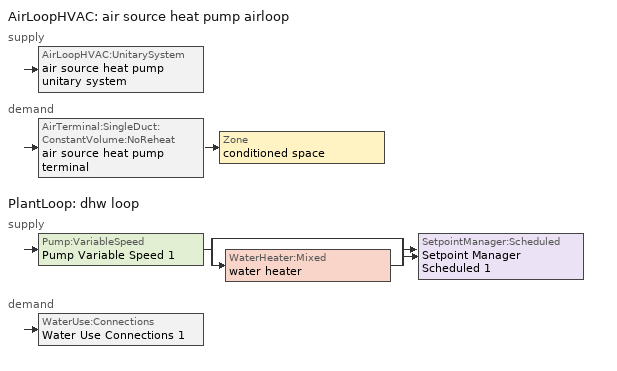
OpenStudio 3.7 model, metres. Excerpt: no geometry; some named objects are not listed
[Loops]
AirLoopHVAC 'air source heat pump airloop'
 supply: AirLoopHVAC:UnitarySystem 'air source heat pump unitary system'
 demand: AirTerminal:SingleDuct:ConstantVolume:NoReheat 'air source heat pump terminal' > Zone 'conditioned space'
PlantLoop 'dhw loop'
 supply: Pump:VariableSpeed 'Pump Variable Speed 1' > split
  | bypass
  | WaterHeater:Mixed 'water heater'
  join > SetpointManager:Scheduled 'Setpoint Manager Scheduled 1'
 demand: WaterUse:Connections 'Water Use Connections 1'
[Sizing:Zone] Zone Cooling Design Supply Air Temperature Input Method=SupplyAirTemperature; Zone Cooling Design Supply Air Temperature {C}=14; Zone Cooling Design Supply Air Temperature Difference {deltaC}=11.11; Zone Heating Design Supply Air Temperature Input Method=SupplyAirTemperature; Zone Heating Design Supply Air Temperature {C}=40; Zone Heating Design Supply Air Temperature Difference {deltaC}=11.11; Zone Cooling Design Supply Air Humidity Ratio {kg-H2O/kg-air}=0.0085; Zone Heating Design Supply Air Humidity Ratio {kg-H2O/kg-air}=0.008; Cooling Design Air Flow Method=DesignDay; Heating Design Air Flow Method=DesignDay; Account for Dedicated Outdoor Air System=No; Dedicated Outdoor Air System Control Strategy=NeutralSupplyAir; Dedicated Outdoor Air Low Setpoint Temperature for Design {C}=autosize; Dedicated Outdoor Air High Setpoint Temperature for Design {C}=autosize; Zone Load Sizing Method=Sensible Load Only No Latent Load; Zone Latent Cooling Design Supply Air Humidity Ratio Input Method=HumidityRatioDifference; Zone Cooling Design Supply Air Humidity Ratio Difference {kgWater/kgDryAir}=0.005; Zone Latent Heating Design Supply Air Humidity Ratio Input Method=HumidityRatioDifference; Zone Humidification Design Supply Air Humidity Ratio Difference {kgWater/kgDryAir}=0.005
conditioned space; garage
[Zone equipment]
conditioned space: air source heat pump terminal
[Coil:Cooling:DX:SingleSpeed]
air source heat pump clg coil: Availability Schedule=Always On Discrete; Rated Total Cooling Capacity {W}=12735.3; Rated Sensible Heat Ratio=0.730032; Rated COP {W/W}=4.3086; Rated Air Flow Rate {m3/s}=0.657843; Rated Evaporator Fan Power Per Volume Flow Rate 2017 {W/(m3/s)}=773.3; Rated Evaporator Fan Power Per Volume Flow Rate 2023 {W/(m3/s)}=934.4; Total Cooling Capacity Function of Temperature Curve=Cool-CAP-fT1; Total Cooling Capacity Function of Flow Fraction Curve=Cool-CAP-fFF1; Energy Input Ratio Function of Temperature Curve=Cool-EIR-fT1; Energy Input Ratio Function of Flow Fraction Curve=Cool-EIR-fFF1; Part Load Fraction Correlation Curve=Cool-PLF-fPLR1; Minimum Outdoor Dry-Bulb Temperature for Compressor Operation {C}=-25; Nominal Time for Condensate Removal to Begin {s}=1000; Ratio of Initial Moisture Evaporation Rate and Steady State Latent Capacity=1.5; Maximum Cycling Rate {cycles/hr}=3; Latent Capacity Time Constant {s}=45; Condenser Type=AirCooled; Evaporative Condenser Effectiveness=0.9; Evaporative Condenser Air Flow Rate {m3/s}=autosize; Evaporative Condenser Pump Rated Power Consumption {W}=autosize; Crankcase Heater Capacity {W}=50; Maximum Outdoor Dry-Bulb Temperature for Crankcase Heater Operation {C}=10; Basin Heater Capacity {W/K}=0; Basin Heater Setpoint Temperature {C}=2
[Coil:Heating:DX:SingleSpeed]
air source heat pump htg coil: Availability Schedule=Always On Discrete; Rated Total Heating Capacity {W}=12158.4; Rated COP {W/W}=3.776475; Rated Air Flow Rate {m3/s}=0.640988; Rated Supply Fan Power Per Volume Flow Rate 2017 {W/(m3/s)}=773.3; Rated Supply Fan Power Per Volume Flow Rate 2023 {W/(m3/s)}=934.4; Total Heating Capacity Function of Temperature Curve=Heat-CAP-fT1; Total Heating Capacity Function of Flow Fraction Curve=Heat-CAP-fFF1; Energy Input Ratio Function of Temperature Curve=Heat-EIR-fT1; Energy Input Ratio Function of Flow Fraction Curve=Heat-EIR-fFF1; Part Load Fraction Correlation Curve=Heat-PLF-fPLR1; Defrost Energy Input Ratio Function of Temperature Curve=Defrosteir; Minimum Outdoor Dry-Bulb Temperature for Compressor Operation {C}=-17.7778; Maximum Outdoor Dry-Bulb Temperature for Defrost Operation {C}=4.44444; Crankcase Heater Capacity {W}=50; Maximum Outdoor Dry-Bulb Temperature for Crankcase Heater Operation {C}=10; Defrost Strategy=ReverseCycle; Defrost Control=Timed; Defrost Time Period Fraction=0.166667; Resistive Defrost Heater Capacity {W}=2000
[Coil:Heating:Electric]
air source heat pump backup htg coil: Availability Schedule=Always On Discrete; Efficiency=1; Nominal Capacity {W}=12748.6
[Fan:SystemModel]
air source heat pump supply fan: Availability Schedule=Always On Discrete; Design Maximum Air Flow Rate {m3/s}=0.608812; Speed Control Method=Discrete; Electric Power Minimum Flow Rate Fraction=0.2; Design Pressure Rise {Pa}=794.58; Motor Efficiency=1; Motor In Air Stream Fraction=1; Design Electric Power Consumption {W}=autosize; Design Power Sizing Method=TotalEfficiencyAndPressure; Electric Power Per Unit Flow Rate {W/(m3/s)}=840; Electric Power Per Unit Flow Rate Per Unit Pressure {W-s/m3-Pa}=1.66667; Fan Total Efficiency=0.75; Motor Loss Radiative Fraction=0; Speed Flow Fraction 1=0.85581; Speed Electric Power Fraction 1=0.62681; Speed Flow Fraction 2=1; Speed Electric Power Fraction 2=1
[EnergyManagementSystem:Sensor]
Name | Output Variable or Output Meter Index Key | Output Variable or Output Meter
air_source_heat_pump_supply_fan_s | air source heat pump supply fan | Fan Electricity Energy
air_source_heat_pump_clg_coil_s | air source heat pump clg coil | Cooling Coil Total Cooling Energy
air_source_heat_pump_htg_coil_s | air source heat pump htg coil | Heating Coil Heating Energy
air_source_heat_pump_backup_htg_coil_s | air source heat pump backup htg coil | Heating Coil Heating Energy
water_heater_energy | water heater | Water Heater Electricity Rate
water_heater_on_cycle_parasitic | water heater | Water Heater On Cycle Parasitic Electricity Rate
water_heater_off_cycle_parasitic | water heater | Water Heater Off Cycle Parasitic Electricity Rate
win_s | conditioned space | Zone Air Humidity Ratio
tin_s | conditioned space | Zone Mean Air Temperature
tout_s | conditioned space | Zone Outdoor Air Drybulb Temperature
air_source_heat_pump_airloop_Fan_RTF_s | air source heat pump supply fan | Fan Runtime Fraction Speed 1
air_source_heat_pump_airloop_Fan_RTF_s_1 | air source heat pump supply fan | Fan Runtime Fraction Speed 2
air_source_heat_pump_airloop_0_DZ_T_s | garage | Zone Air Temperature
air_source_heat_pump_airloop_0_DZ_W_s | garage | Zone Mean Air Humidity Ratio
zone_htg_unmet_s | conditioned space | Zone Heating Setpoint Not Met Time
zone_clg_unmet_s | conditioned space | Zone Cooling Setpoint Not Met Time
[EnergyManagementSystem:Program]
natural_vent_program: Set Tin = tin_s; Set Tout = tout_s; Set Wout = out_wt_s; Set Pbar = out_pb_s; Set Phiout = (@RhFnTdbWPb Tout Wout Pbar); Set MaxHR = 0.0115; Set MaxRH = 0.7; Set Tnvsp = (htg_sp_s + clg_sp_s) / 2; Set NVavail = natural_vent_s; Set ClgSsnAvail = cool_season; Set natural_vent_flow_act = 0; Set whole_house_fan_flow_act = 0; Set whole_house_fan_act = 0; If ((Wout < MaxHR) && (Phiout < MaxRH) && (Tin > Tout) && (Tin > Tnvsp) && (ClgSsnAvail > 0)); Set WHF_Flow = 0; Set Adj = (Tin-Tnvsp)/(Tin-Tout); Set Adj = (@Min Adj 1); Set Adj = (@Max Adj 0); If (WHF_Flow > 0); Set whole_house_fan_flow_act = WHF_Flow*Adj; Set WHF_W = 0; Set whole_house_fan_act = WHF_W*Adj; ElseIf (NVavail > 0); Set NVArea = 10367.533329408003; Set Cs = 0.00017937135914540493; Set Cw = 8.70903777141566e-05; Set Tdiff = Tin-Tout; Set dT = (@Abs Tdiff); Set Vwind = site_vw_s; Set SGNV = NVArea*Adj*((((Cs*dT)+(Cw*(Vwind^2)))^0.5)/1000); Set MaxNV = 2.1369780228096005; Set natural_vent_flow_act = (@Min SGNV MaxNV); EndIf; EndIf
infil_program: Set p_m = 0.14; Set p_s = 0.22; Set s_m = 270; Set s_s = 370; Set z_m = 9.99744; Set z_s = 4.8768; Set f_t = (((s_m/z_m)^p_m)*((z_s/s_s)^p_s)); Set Tdiff = tin_s-tout_s; Set dT = @Abs Tdiff; Set c = 0.1679; Set Cs = 0.0882; Set Cw = 0.1613; Set n = 0.65; Set sft = (f_t*0.5); Set temp1 = ((c*Cw)*((sft*site_vw_s)^(2*n)))^2; Set Qinf = (((c*Cs*(dT^n))^2)+temp1)^0.5; Set Qinf = (@Max Qinf 0); Set mech_vent_house_fan_sensible_load_equip_act = 0.0; Set mech_vent_house_fan_latent_load_equip_act = 0.0; Set OASupInPb = out_pb_s; Set OASupInTemp = tout_s; Set OASupInW = out_wt_s; Set OASupRho = (@RhoAirFnPbTdbW OASupInPb OASupInTemp OASupInW); Set OASupCp = (@CpAirFnW OASupInW); Set OASupInEnth = (@HFnTdbW OASupInTemp OASupInW); Set ZoneTemp = tin_s; Set ZoneW = win_s; Set ZoneCp = (@CpAirFnW ZoneW); Set ZoneAirEnth = (@HFnTdbW ZoneTemp ZoneW); Set mech_vent_house_fan_cfis_act = 0.0; Set QWHV_cfis_sup = 0.0; Set QWHV_cfis_suppl_sup = 0.0; Set QWHV_cfis_suppl_exh = 0.0; Set Qrange = 0; Set Qrange = Qrange + 0.04719 * mech_vent_range_fan_0_sch_s; Set Qbath = 0; Set Qbath = Qbath + 0.04719 * mech_vent_bath_fan_0_sch_s; Set Qdryer = 0; Set Qdryer = Qdryer + 0.16167 * clothes_dryer_exhaust_0_sch_s; Set QWHV_sup = 0.0; Set QWHV_exh = 0.0; Set Qexhaust = Qrange + Qbath + Qdryer + QWHV_exh + QWHV_cfis_suppl_exh; Set Qsupply = QWHV_sup + QWHV_cfis_sup + QWHV_cfis_suppl_sup; Set Qfan = (@Max Qexhaust Qsupply); If Qfan > 0; Set Qavg = ((Qexhaust + Qsupply) / 2.0); If ((@Abs (Qexhaust - Qavg)) / Qavg) <= 0.1; Set phi = 1; Else; Set phi = (Qinf / (Qinf + Qfan)); EndIf; Set Qinf_adj = phi * Qinf; Else; Set Qinf_adj = Qinf; EndIf; Set infil_flow_act = Qinf_adj; Set Qload = Qfan; Set Effectiveness_Sens = 0.0; Set Effectiveness_Lat = 0.0; Set Fan_MFR = Qload * OASupRho; Set ZoneInEnth = OASupInEnth; Set ZoneInTemp = OASupInTemp; Set FanTotalToCond = Fan_MFR * (ZoneInEnth - ZoneAirEnth); Set FanSensToCond = Fan_MFR * ZoneCp * (ZoneInTemp - ZoneTemp); Set FanLatToCond = FanTotalToCond - FanSensToCond; Set mech_vent_house_fan_sensible_load_equip_act = mech_vent_house_fan_sensible_load_equip_act + FanSensToCond; Set mech_vent_house_fan_latent_load_equip_act = mech_vent_house_fan_latent_load_equip_act + FanLatToCond
unmet_hours_program: Set htg_unmet_hours = 0; Set clg_unmet_hours = 0; If ((DayOfYear >= 1) && (DayOfYear <= 365)); If zone_htg_unmet_s > htg_unmet_hours; Set htg_unmet_hours = zone_htg_unmet_s; EndIf; EndIf; If ((DayOfYear >= 1) && (DayOfYear <= 365)); If zone_clg_unmet_s > clg_unmet_hours; Set clg_unmet_hours = zone_clg_unmet_s; EndIf; EndIf
total_loads_program: Set loads_htg_tot = 0; Set loads_clg_tot = 0; If htg_load_cond > 0; Set loads_htg_tot = loads_htg_tot + (htg_load_cond - clg_load_cond) * 1.0; Set loads_htg_tot = loads_htg_tot + (htg_load_duct - clg_load_duct) * 1.0; EndIf; If clg_load_cond > 0; Set loads_clg_tot = loads_clg_tot + (clg_load_cond - htg_load_cond) * 1.0; Set loads_clg_tot = loads_clg_tot + (clg_load_duct - htg_load_duct) * 1.0; EndIf
[EnergyManagementSystem:ProgramCallingManager]
air source heat pump supply fan disaggregate program calling manager: EndOfSystemTimestepBeforeHVACReporting; air_source_heat_pump_supply_fan_disaggregate_program
water heater EC_adj ProgramManager: EndOfSystemTimestepBeforeHVACReporting; water_heater_EC_adj
air_source_heat_pump_airloop_0_duct_program calling manager: EndOfSystemTimestepAfterHVACReporting; air_source_heat_pump_airloop_0_duct_program
natural_vent_program calling manager: BeginZoneTimestepAfterInitHeatBalance; natural_vent_program
infil_program calling manager: BeginZoneTimestepAfterInitHeatBalance; infil_program
unmet_hours_program calling manager: EndOfZoneTimestepBeforeZoneReporting; unmet_hours_program
total_loads_program calling manager: EndOfZoneTimestepAfterZoneReporting; total_loads_program
[EnergyManagementSystem:OutputVariable]
Name | EMS Variable | Type of Data in Variable | Update Frequency | EMS Program or Subroutine | Units
air source heat pump supply fan disaggregate clg | air_source_heat_pump_supply_fan_clg | Summed | SystemTimestep | air_source_heat_pump_supply_fan_disaggregate_program | J
air source heat pump supply fan disaggregate htg primary | air_source_heat_pump_supply_fan_primary_htg | Summed | SystemTimestep | air_source_heat_pump_supply_fan_disaggregate_program | J
air source heat pump supply fan disaggregate htg backup | air_source_heat_pump_supply_fan_backup_htg | Summed | SystemTimestep | air_source_heat_pump_supply_fan_disaggregate_program | J
natural_vent_flow_act_timeseries_outvar | natural_vent_flow_act | Averaged | ZoneTimestep | natural_vent_program | m^/s
whole_house_fan_flow_act_timeseries_outvar | whole_house_fan_flow_act | Averaged | ZoneTimestep | natural_vent_program | m^/s
Qfan_timeseries_outvar | Qfan | Averaged | ZoneTimestep | infil_program | m^/s
infil_flow_act_timeseries_outvar | infil_flow_act | Averaged | ZoneTimestep | infil_program | m^/s
[AirLoopHVAC:UnitarySystem]
air source heat pump unitary system: Control Type=Load; Controlling Zone or Thermostat Location=conditioned space; Dehumidification Control Type=None; Availability Schedule=Always On Discrete; Supply Fan=air source heat pump supply fan; Fan Placement=BlowThrough; Supply Air Fan Operating Mode Schedule=air source heat pump auto fan schedule; Heating Coil=air source heat pump htg coil; DX Heating Coil Sizing Ratio=1; Cooling Coil=air source heat pump clg coil; Use DOAS DX Cooling Coil=No; DOAS DX Cooling Coil Leaving Minimum Air Temperature {C}=2; Latent Load Control=SensibleOnlyLoadControl; Supplemental Heating Coil=air source heat pump backup htg coil; Supply Air Flow Rate Method During Cooling Operation=SupplyAirFlowRate; Supply Air Flow Rate During Cooling Operation {m3/s}=0.608812; Supply Air Flow Rate Method During Heating Operation=SupplyAirFlowRate; Supply Air Flow Rate During Heating Operation {m3/s}=0.52103; Supply Air Flow Rate Method When No Cooling or Heating is Required=SupplyAirFlowRate; Supply Air Flow Rate When No Cooling or Heating is Required {m3/s}=0; Maximum Supply Air Temperature {C}=93.3333; Maximum Outdoor Dry-Bulb Temperature for Supplemental Heater Operation {C}=4.44444; Ancilliary On-Cycle Electric Power {W}=0; Ancilliary Off-Cycle Electric Power {W}=0
[AirLoopHVAC]
air source heat pump airloop: Availability Schedule=Always On Discrete; Design Supply Air Flow Rate {m3/s}=0.608812; Design Return Air Flow Fraction of Supply Air Flow=1
[Sizing:System]
air source heat pump airloop: Central Heating Maximum System Air Flow Ratio=0.3; Preheat Design Temperature {C}=7; Preheat Design Humidity Ratio {kg-H2O/kg-Air}=0.008; Precool Design Temperature {C}=12.8; Precool Design Humidity Ratio {kg-H2O/kg-Air}=0.008; Central Cooling Design Supply Air Temperature {C}=12.8; Central Heating Design Supply Air Temperature {C}=16.7; 100% Outdoor Air in Cooling=Yes; 100% Outdoor Air in Heating=Yes; Central Cooling Design Supply Air Humidity Ratio {kg-H2O/kg-Air}=0.0085; Zone Maximum Outdoor Air Fraction=1; Cooling Supply Air Flow Rate Per Floor Area {m3/s-m2}=0.00996765; Cooling Fraction of Autosized Cooling Supply Air Flow Rate=1; Cooling Supply Air Flow Rate Per Unit Cooling Capacity {m3/s-W}=3.94755e-05; Heating Supply Air Flow Rate Per Floor Area {m3/s-m2}=0.00996765; Heating Fraction of Autosized Heating Supply Air Flow Rate=1; Heating Fraction of Autosized Cooling Supply Air Flow Rate=1; Heating Supply Air Flow Rate Per Unit Heating Capacity {m3/s-W}=3.15882e-05; Cooling Design Capacity Method=CoolingDesignCapacity; Cooling Design Capacity {W}=autosize; Cooling Design Capacity Per Floor Area {W/m2}=234.7; Fraction of Autosized Cooling Design Capacity=1; Heating Design Capacity Method=HeatingDesignCapacity; Heating Design Capacity {W}=autosize; Heating Design Capacity Per Floor Area {W/m2}=157; Fraction of Autosized Heating Design Capacity=1; Central Cooling Capacity Control Method=OnOff; Occupant Diversity=autosize
[AirTerminal:SingleDuct:ConstantVolume:NoReheat]
air source heat pump terminal: Availability Schedule=Always On Discrete; Maximum Air Flow Rate {m3/s}=0.608812
[ElectricEquipment:Definition] Design Level Calculation Method=EquipmentLevel
Name | Design Level {W} | Fraction Latent | Fraction Radiant | Fraction Lost
clothes washer | 246.005 | 0.03 | 0.162 | 0.7
dishwasher | 346.159 | 0.3 | 0.18 | 0.4
[PlantLoop]
dhw loop: Glycol Concentration=0; Maximum Loop Flow Rate {m3/s}=0.01; Plant Loop Volume {m3}=0.003; Load Distribution Scheme=Optimal
[Sizing:Plant]
dhw loop: Loop Type=Heating; Design Loop Exit Temperature {C}=52.6667; Loop Design Temperature Difference {deltaC}=5.55556; Sizing Option=NonCoincident; Zone Timesteps in Averaging Window=1; Coincident Sizing Factor Mode=None
[Pump:VariableSpeed]
Pump Variable Speed 1: Rated Flow Rate {m3/s}=0.01; Rated Pump Head {Pa}=1; Rated Power Consumption {W}=0; Motor Efficiency=1; Fraction of Motor Inefficiencies to Fluid Stream=0; Coefficient 1 of the Part Load Performance Curve=0; Coefficient 2 of the Part Load Performance Curve=1; Coefficient 3 of the Part Load Performance Curve=0; Coefficient 4 of the Part Load Performance Curve=0; Pump Control Type=Intermittent; Skin Loss Radiative Fraction=0.5; Design Power Sizing Method=PowerPerFlowPerPressure; Design Electric Power per Unit Flow Rate {W/(m3/s)}=348701.1; Design Shaft Power per Unit Flow Rate per Unit Head {W-s/m3-Pa}=1.28205; Design Minimum Flow Rate Fraction=0
[SetpointManager:Scheduled]
Setpoint Manager Scheduled 1: Control Variable=Temperature; Schedule=dhw temp
[WaterHeater:Mixed]
water heater: Tank Volume {m3}=0.170344; Setpoint Temperature Schedule=water heater setpoint; Deadband Temperature Difference {deltaC}=2; Maximum Temperature Limit {C}=99; Heater Control Type=Cycle; Heater Maximum Capacity {W}=5500.06; Heater Minimum Capacity {W}=0; Heater Fuel Type=Electricity; Heater Thermal Efficiency=1; Off Cycle Parasitic Fuel Consumption Rate {W}=0; Off Cycle Parasitic Fuel Type=Electricity; Off Cycle Parasitic Heat Fraction to Tank=0; On Cycle Parasitic Fuel Consumption Rate {W}=0; On Cycle Parasitic Fuel Type=Electricity; On Cycle Parasitic Heat Fraction to Tank=0; Ambient Temperature Indicator=ThermalZone; Ambient Temperature Thermal Zone=garage; Off Cycle Loss Coefficient to Ambient Temperature {W/K}=1.16351; Off Cycle Loss Fraction to Thermal Zone=1; On Cycle Loss Coefficient to Ambient Temperature {W/K}=1.16351; On Cycle Loss Fraction to Thermal Zone=1; Use Side Effectiveness=1; Source Side Effectiveness=1; Use Side Design Flow Rate {m3/s}=autosize; Source Side Design Flow Rate {m3/s}=autosize; Indirect Water Heating Recovery Time {hr}=1.5; Source Side Flow Control Mode=IndirectHeatPrimarySetpoint
[WaterHeater:Sizing]
water heater: Design Mode=PeakDraw; Time Storage Can Meet Peak Draw {hr}=0.538503; Time for Tank Recovery {hr}=0; Nominal Tank Volume for Autosizing Plant Connections {m3}=1
[EnergyManagementSystem:Actuator] Actuated Component Control Type=Air Exchange Flow Rate
Name | Actuated Component | Actuated Component Type
air_source_heat_pump_airloop_0_ZoneMixDZToCond_mix_act | air_source_heat_pump_airloop_0_ZoneMixDZToCond mix | ZoneMixing
air_source_heat_pump_airloop_0_ZoneMixCondToDZ_mix_act | air_source_heat_pump_airloop_0_ZoneMixCondToDZ mix | ZoneMixing
natural_vent_flow_act | natural vent flow | Zone Infiltration
whole_house_fan_flow_act | whole house fan flow | Zone Infiltration
infil_flow_act | infil flow | Zone Infiltration
[WaterUse:Connections]
Water Use Connections 1: Drain Water Heat Exchanger Type=None; Drain Water Heat Exchanger Destination=Plant; Water Use Equipment Name 1=dhw fixtures; Water Use Equipment Name 2=dhw distribution waste; Water Use Equipment Name 3=clothes washer; Water Use Equipment Name 4=dishwasher
[WaterUse:Equipment:Definition]
Name | Peak Flow Rate {m3/s} | Target Temperature Schedule
dhw fixtures | 4.39404e-05 | mixed water temperature schedule
dhw distribution waste | 1.68774e-05 | mixed water temperature schedule
clothes washer | 1.23719e-05
dishwasher | 6.94319e-06
[WaterUse:Equipment]
Name | Water Use Equipment Definition | Flow Rate Fraction Schedule
dhw fixtures | dhw fixtures | hot_water_fixtures
dhw distribution waste | dhw distribution waste | hot_water_fixtures
clothes washer | clothes washer | hot_water_clothes_washer
dishwasher | dishwasher | hot_water_dishwasher
[EnergyManagementSystem:InternalVariable]
air_source_heat_pump_airloop_max_sup_fan_mfr: Internal Data Index Key=air source heat pump supply fan; Internal Data Type=Fan Maximum Mass Flow Rate
[AirLoopHVAC:ReturnPlenum]
Air Loop HVAC Return Plenum 1: ThermalZone=air source heat pump airloop ret air zone
[EnergyManagementSystem:Subroutine]
air_source_heat_pump_airloop_0_duct_subroutine: Set AH_MFR = air_source_heat_pump_airloop_AH_MFR / 1; If AH_MFR>0; Set AH_Tout = air_source_heat_pump_airloop_AH_Tout; Set AH_Wout = air_source_heat_pump_airloop_AH_Wout; Set RA_T = air_source_heat_pump_airloop_RA_T; Set RA_W = air_source_heat_pump_airloop_Ra_W; Set Fan_RTF = air_source_heat_pump_airloop_Fan_RTF; Set DZ_T = air_source_heat_pump_airloop_0_DZ_T; Set DZ_W = air_source_heat_pump_airloop_0_DZ_W; Set AH_VFR = air_source_heat_pump_airloop_AH_VFR / 1; Set h_SA = (@HFnTdbW AH_Tout AH_Wout); Set h_RA = (@HFnTdbW RA_T RA_W); Set h_fg = (@HfgAirFnWTdb AH_Wout AH_Tout); Set h_DZ = (@HFnTdbW DZ_T DZ_W); Set air_cp = 1006.0; Set f_sup = 0.067; Set f_ret = 0.033; Set sup_lk_mfr = f_sup * AH_MFR; Set ret_lk_mfr = f_ret * AH_MFR; Set SupTotLkToCond = sup_lk_mfr*(h_RA - h_SA); Set SupLatLkToCond = sup_lk_mfr*h_fg*(RA_W-AH_Wout); Set SupSensLkToCond = SupTotLkToCond-SupLatLkToCond; Set supply_ua = 26.915; Set eTm = 0-((Fan_RTF/(AH_MFR*air_cp))*supply_ua); Set t_sup = DZ_T+((AH_Tout-DZ_T)*(@Exp eTm)); Set SupCondToCond = AH_MFR*air_cp*(t_sup-AH_Tout); Set SupCondToDZ = 0-SupCondToCond; Set return_ua = 8.746; Set eTm = 0-((Fan_RTF/(AH_MFR*air_cp))*return_ua); Set t_ret = DZ_T+((RA_T-DZ_T)*(@Exp eTm)); Set RetCondToRP = AH_MFR*air_cp*(t_ret-RA_T); Set RetCondToDZ = 0-RetCondToRP; Set RetLatLkToRP = 0; Set RetSensLkToRP = ret_lk_mfr*air_cp*(DZ_T-RA_T); Set SupTotLkToDZ = sup_lk_mfr*(h_SA-h_DZ); Set SupLatLkToDZ = sup_lk_mfr*h_fg*(AH_Wout-DZ_W); Set SupSensLkToDZ = SupTotLkToDZ-SupLatLkToDZ; Set f_imbalance = f_sup-f_ret; Set oa_vfr = 1.0 * f_imbalance * AH_VFR; Set sup_lk_vfr = f_sup * AH_VFR; Set ret_lk_vfr = f_ret * AH_VFR; If f_sup > f_ret; Set ZoneMixCondToDZ = 0; Set ZoneMixDZToCond = (sup_lk_vfr-ret_lk_vfr)-oa_vfr; Else; Set ZoneMixCondToDZ = (ret_lk_vfr-sup_lk_vfr)+oa_vfr; Set ZoneMixDZToCond = 0; EndIf; Else; Set SupLatLkToCond = 0; Set SupSensLkToCond = 0; Set SupCondToCond = 0; Set RetCondToRP = 0; Set RetLatLkToRP = 0; Set RetSensLkToRP = 0; Set RetCondToDZ = 0; Set SupCondToDZ = 0; Set SupLatLkToDZ = 0; Set SupSensLkToDZ = 0; Set ZoneMixCondToDZ = 0; Set ZoneMixDZToCond = 0; EndIf; Set air_source_heat_pump_airloop_0_SupLatLkToCond = SupLatLkToCond; Set air_source_heat_pump_airloop_0_SupSensLkToCond = SupSensLkToCond; Set air_source_heat_pump_airloop_0_SupCondToLv = SupCondToCond; Set air_source_heat_pump_airloop_0_RetCondToRP = RetCondToRP; Set air_source_heat_pump_airloop_0_RetLatLkToRP = RetLatLkToRP; Set air_source_heat_pump_airloop_0_RetSensLkToRP = RetSensLkToRP; Set air_source_heat_pump_airloop_0_RetCondToDZ = RetCondToDZ; Set air_source_heat_pump_airloop_0_SupCondToDZ = SupCondToDZ; Set air_source_heat_pump_airloop_0_SupLatLkToDZ = SupLatLkToDZ; Set air_source_heat_pump_airloop_0_SupSensLkToDZ = SupSensLkToDZ; Set air_source_heat_pump_airloop_0_ZoneMixCondToDZ = ZoneMixCondToDZ; Set air_source_heat_pump_airloop_0_ZoneMixDZToCond = ZoneMixDZToCond
[Schedule:File] External File=External File 1; Rows to Skip at Top=1; Number of Hours of Data=8760; Minutes per Item=15; Translate File With Relative Path=Yes
Name | Column Number
dishwasher | 5
hot_water_fixtures | 13
hot_water_clothes_washer | 12
hot_water_dishwasher | 11
[Schedule:Constant]
Name | Value
Always On Discrete | 1
air source heat pump auto fan schedule | 0
dhw temp; water heater setpoint | 52.6667
mixed water temperature schedule | 40.5556
[Curve:Biquadratic] Minimum Value of x=-100; Maximum Value of x=100; Minimum Value of y=-100; Maximum Value of y=100
Name | Coefficient1 Constant | Coefficient2 x | Coefficient3 x**2 | Coefficient4 y | Coefficient5 y**2 | Coefficient6 x*y
Cool-CAP-fT1 | 1.55736 | -0.0744482 | 0.0030986 | 0.00145958 | -4.1148e-05 | -0.000426714
Cool-EIR-fT1 | -0.350448 | 0.11681 | -0.00339951 | -0.00122609 | 0.000600809 | -0.000466884
Heat-CAP-fT1 | 0.905107 | -0.00414615 | 0 | 0.0246429 | 0 | 0
Heat-EIR-fT1 | 0.716518 | 0.0102759 | 0.000460734 | -0.00648037 | 0.000456354 | -0.00069764
Defrosteir | 0.1528 | 0 | 0 | 0 | 0 | 0
[Curve:Quadratic] Minimum Value of x=0
Name | Coefficient1 Constant | Coefficient2 x | Coefficient3 x**2 | Maximum Value of x | Minimum Curve Output | Maximum Curve Output
Cool-CAP-fFF1 | 0.718664 | 0.417974 | -0.136638 | 2 | 0 | 2
Cool-EIR-fFF1 | 1.14349 | -0.13944 | -0.00404779 | 2 | 0 | 2
Cool-PLF-fPLR1 | 0.93 | 0.07 | 0 | 1 | 0.7 | 1
Heat-CAP-fFF1 | 0.694045 | 0.474208 | -0.168253 | 2 | 0 | 2
Heat-EIR-fFF1 | 2.18542 | -1.94283 | 0.757409 | 2 | 0 | 2
Heat-PLF-fPLR1 | 0.89 | 0.11 | 0 | 1 | 0.7 | 1
